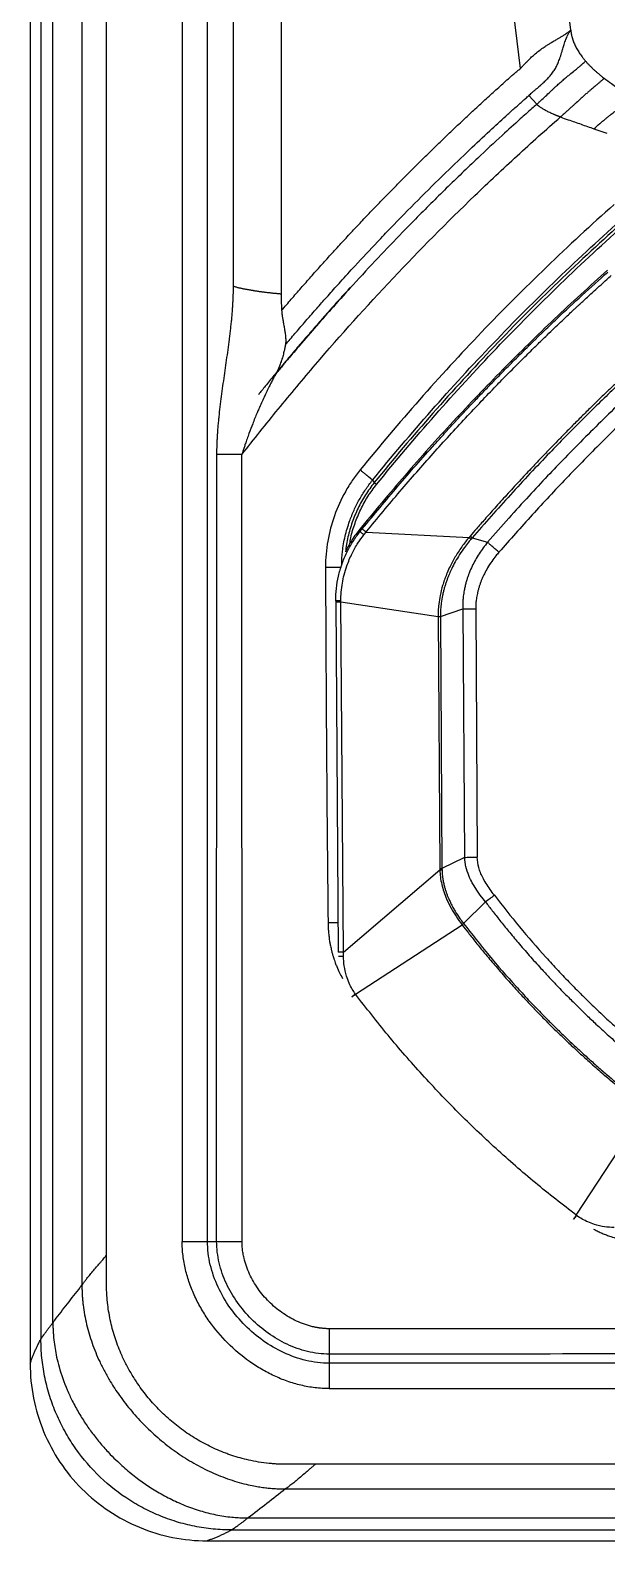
# Model space of a CAD drawing. Extents: x 525 to 613, y 487 to 635.
# Drawn here: x 525.39 to 535.16, y 505.55 to 531.13 of the extents above; entities that cross this region are included whole.
import ezdxf

# ---------------------------------------------------------------- set-up
doc = ezdxf.new("R2010")
doc.units = 0
doc.header["$MEASUREMENT"] = 0
doc.layers.add('1', color=4, linetype='Continuous')
doc.layers.add('STD TEST', color=3, linetype='Continuous')

# ---------------------------------------------------------------- blocks, each defined once
blk = doc.blocks.new('2023 VANGUARD')
at = {"layer": '1', "linetype": 'Continuous', "lineweight": 25}
for p, q in [((-43.571, -3), (-43.571, -84.142)), ((-40.571, -87.142), (40.571, -87.142))]:
    blk.add_line(p, q, dxfattribs=at)
at = {"layer": '1', "color": 3, "linetype": 'Continuous', "lineweight": 25}
for p, q in [((-43.387, -3.417), (-43.387, -83.725)), ((-43.184, -83.448), (-43.184, -3.694)), ((-42.693, -4.327), (-42.693, -82.815)), ((-42.275, -82.306), (-42.275, -4.836)), ((-40.994, -54.012), (-40.994, -82.071)), ((-40.564, -82.071), (-40.564, -54.032)), ((-40.124, -65.902), (-40.124, -54.052)), ((-39.317, -54.089), (-39.317, -66.031)), ((-35.259, -62.213), (-35.928, -56.679)), ((-35.116, -62.668), (-34.983, -62.818)), ((-34.014, -63.231), (-33.796, -63.307)), ((-40.409, -82.071), (-40.405, -68.748)), ((-39.979, -82.071), (-39.98, -68.748)), ((-37.767, -69.182), (-37.737, -69.224)), ((-38.001, -70.036), (-37.979, -70.054)), ((-37.979, -70.054), (-37.941, -70.008)), ((-37.912, -70.107), (-37.875, -70.061)), ((-37.875, -70.061), (-36.131, -70.152)), ((-36.112, -70.13), (-36.131, -70.152)), ((-36.078, -70.159), (-36.097, -70.181)), ((-36.078, -70.159), (-35.816, -70.234)), ((-38.391, -71.227), (-38.39, -71.227)), ((-38.39, -71.227), (-38.39, -71.24)), ((-38.39, -71.24), (-38.347, -77.174)), ((-38.304, -71.24), (-38.304, -71.226)), ((-38.304, -71.24), (-36.655, -71.492)), ((-38.261, -77.173), (-38.304, -71.24)), ((-36.617, -71.49), (-36.236, -71.362)), ((-36.236, -71.362), (-36.21, -75.569)), ((-36.018, -71.362), (-35.991, -75.567)), ((-36.655, -71.49), (-36.655, -71.492)), ((-36.655, -71.492), (-36.627, -75.757)), ((-36.617, -71.49), (-36.617, -71.492)), ((-36.617, -71.492), (-36.589, -75.756)), ((-36.21, -75.569), (-36.589, -75.756)), ((-38.261, -77.173), (-36.627, -75.783)), ((-36.627, -75.757), (-36.627, -75.783)), ((-36.589, -75.756), (-36.588, -75.782)), ((-36.223, -76.689), (-35.851, -76.325)), ((-38.053, -77.888), (-36.249, -76.71)), ((-38.259, -77.244), (-38.261, -77.173)), ((-38.053, -77.888), (-38.056, -77.883)), ((-34.312, -81.63), (-33.133, -79.826)), ((-34.307, -81.633), (-34.312, -81.63)), ((-40.564, -82.071), (-40.409, -82.071)), ((-42.275, -82.812), (-42.275, -82.306)), ((-38.5, -83.98), (-38.5, -84.135)), ((5.799, -84.135), (-38.5, -84.135)), ((-38.5, -84.565), (5.834, -84.565)), ((5.533, -85.846), (-38.735, -85.846)), ((-39.244, -86.264), (5.776, -86.264)), ((-40.154, -86.958), (5.506, -86.958)), ((-39.877, -86.755), (5.58, -86.755))]:
    blk.add_line(p, q, dxfattribs=at)
at = {"layer": '1', "color": 3, "linetype": 'Continuous', "lineweight": 25, "flags": 128}
blk.add_lwpolyline([(-35.851, -76.325), (-35.892, -76.272), (-35.94, -76.207), (-35.997, -76.127), (-36.044, -76.053), (-36.075, -75.999), (-36.09, -75.972), (-36.105, -75.942), (-36.12, -75.911), (-36.134, -75.877), (-36.148, -75.841), (-36.161, -75.803), (-36.184, -75.722), (-36.19, -75.7), (-36.191, -75.694), (-36.191, -75.692), (-36.191, -75.691), (-36.191, -75.691), (-36.191, -75.691), (-36.191, -75.691), (-36.191, -75.691), (-36.191, -75.691), (-36.191, -75.691), (-36.191, -75.691), (-36.191, -75.691), (-36.191, -75.691), (-36.21, -75.569)], dxfattribs=at)
at = {"layer": '1', "color": 3, "linetype": 'Continuous', "lineweight": 25}
for points in [[(-34.407, -61.564), (-34.707, -59.101), (-35.006, -56.638), (-35.305, -54.174)], [(-38.563, -70.655), (-38.557, -72.664), (-38.543, -74.672), (-38.521, -76.68)], [(-36.236, -71.362), (-36.203, -71.362), (-36.137, -71.362), (-36.058, -71.362), (-36.018, -71.362)], [(-36.21, -75.569), (-36.177, -75.569), (-36.11, -75.568), (-36.031, -75.568), (-35.991, -75.567)], [(-25.178, -83.551), (-29.618, -83.551), (-34.059, -83.55), (-38.5, -83.55)], [(-39.244, -86.264), (-39.455, -86.43), (-39.666, -86.594), (-39.877, -86.755)]]:
    blk.add_open_spline(points, degree=3, dxfattribs=at)
for points, knots in [([(-35.259, -62.213), (-35.254, -62.207), (-35.243, -62.195), (-35.227, -62.177), (-35.212, -62.161), (-35.192, -62.139), (-35.166, -62.113), (-35.124, -62.069), (-35.071, -62.018), (-35.004, -61.958), (-34.932, -61.901), (-34.863, -61.852), (-34.804, -61.814), (-34.751, -61.782), (-34.698, -61.751), (-34.645, -61.72), (-34.596, -61.691), (-34.55, -61.664), (-34.509, -61.638), (-34.482, -61.62), (-34.464, -61.608), (-34.453, -61.6), (-34.442, -61.593), (-34.432, -61.585), (-34.425, -61.581), (-34.422, -61.578)], [0, 0, 0, 0, 0.0184, 0.035754, 0.052052, 0.067283, 0.101762, 0.133761, 0.202364, 0.26523, 0.339758, 0.414387, 0.470914, 0.515269, 0.57648, 0.639783, 0.695514, 0.758226, 0.822829, 0.879419, 0.901537, 0.924689, 0.948842, 0.97396, 1, 1, 1, 1]), ([(-34.986, -62.555), (-34.982, -62.551), (-34.973, -62.544), (-34.961, -62.533), (-34.95, -62.524), (-34.941, -62.515), (-34.932, -62.508), (-34.924, -62.501), (-34.918, -62.495), (-34.901, -62.48), (-34.876, -62.458), (-34.843, -62.426), (-34.812, -62.396), (-34.774, -62.355), (-34.73, -62.305), (-34.693, -62.254), (-34.667, -62.212), (-34.644, -62.169), (-34.618, -62.113), (-34.596, -62.051), (-34.577, -61.995), (-34.562, -61.946), (-34.545, -61.889), (-34.528, -61.833), (-34.512, -61.783), (-34.497, -61.742), (-34.483, -61.703), (-34.469, -61.67), (-34.458, -61.645), (-34.448, -61.626), (-34.438, -61.608), (-34.429, -61.594), (-34.422, -61.586), (-34.419, -61.581), (-34.416, -61.578), (-34.414, -61.574), (-34.411, -61.571), (-34.409, -61.567), (-34.408, -61.566), (-34.407, -61.565)], [0, 0, 0, 0, 0.0110483, 0.0211978, 0.0304548, 0.0388264, 0.0463192, 0.0529391, 0.0586911, 0.0635796, 0.0958077, 0.1249082, 0.1562007, 0.1852028, 0.2448513, 0.3056938, 0.3378853, 0.3692627, 0.4320019, 0.5019528, 0.5431493, 0.5845786, 0.6331056, 0.6950219, 0.7329056, 0.7683538, 0.8083746, 0.8450347, 0.871091, 0.8889437, 0.9154728, 0.9450141, 0.9553333, 0.9647741, 0.9726237, 0.9798828, 0.9863887, 0.9943023, 1, 1, 1, 1]), ([(-34.422, -61.578), (-34.421, -61.577), (-34.418, -61.574), (-34.414, -61.57), (-34.411, -61.567), (-34.409, -61.565), (-34.408, -61.564)], [0, 0, 0, 0, 0.2518694, 0.5024614, 0.7518223, 1, 1, 1, 1]), ([(-34.407, -61.564), (-34.407, -61.57), (-34.405, -61.582), (-34.402, -61.601), (-34.399, -61.619), (-34.395, -61.637), (-34.391, -61.655), (-34.387, -61.673), (-34.382, -61.691), (-34.375, -61.714), (-34.365, -61.743), (-34.352, -61.777), (-34.337, -61.81), (-34.321, -61.844), (-34.303, -61.878), (-34.283, -61.912), (-34.261, -61.947), (-34.238, -61.982), (-34.212, -62.017), (-34.184, -62.052), (-34.165, -62.075), (-34.155, -62.087)], [0, 0, 0, 0, 0.030989, 0.062019, 0.093099, 0.124236, 0.155438, 0.186709, 0.218057, 0.249487, 0.311163, 0.372569, 0.43297, 0.49595, 0.561589, 0.629254, 0.699007, 0.770906, 0.845008, 0.921361, 1, 1, 1, 1]), ([(-34.983, -62.818), (-34.982, -62.817), (-34.98, -62.815), (-34.977, -62.812), (-34.97, -62.806), (-34.957, -62.795), (-34.932, -62.772), (-34.882, -62.726), (-34.813, -62.661), (-34.748, -62.6), (-34.7, -62.554), (-34.655, -62.512), (-34.599, -62.461), (-34.538, -62.407), (-34.49, -62.366), (-34.454, -62.338), (-34.404, -62.298), (-34.356, -62.26), (-34.306, -62.218), (-34.269, -62.188), (-34.236, -62.159), (-34.206, -62.133), (-34.18, -62.11), (-34.163, -62.094), (-34.155, -62.087)], [0, 0, 0, 0, 0.001953, 0.003905, 0.007811, 0.015621, 0.031243, 0.062485, 0.124971, 0.187457, 0.218709, 0.249972, 0.308284, 0.375106, 0.437591, 0.468837, 0.500087, 0.62504, 0.675436, 0.750043, 0.822271, 0.875027, 0.940826, 1, 1, 1, 1]), ([(-34.155, -62.087), (-34.15, -62.093), (-34.139, -62.105), (-34.123, -62.123), (-34.106, -62.141), (-34.089, -62.158), (-34.072, -62.176), (-34.06, -62.188), (-34.054, -62.194)], [0, 0, 0, 0, 0.162272, 0.326315, 0.492122, 0.659684, 0.828983, 1, 1, 1, 1]), ([(-39.308, -66.309), (-39.28, -66.277), (-39.226, -66.213), (-39.143, -66.118), (-39.061, -66.023), (-38.978, -65.928), (-38.894, -65.833), (-38.811, -65.738), (-38.727, -65.644), (-38.642, -65.55), (-38.558, -65.456), (-38.473, -65.362), (-38.388, -65.269), (-38.302, -65.176), (-38.216, -65.083), (-38.13, -64.99), (-38.044, -64.898), (-37.957, -64.806), (-37.87, -64.714), (-37.782, -64.622), (-37.695, -64.531), (-37.607, -64.44), (-37.518, -64.349), (-37.4, -64.228), (-37.252, -64.078), (-37.073, -63.899), (-36.893, -63.721), (-36.712, -63.544), (-36.53, -63.369), (-36.347, -63.195), (-36.163, -63.022), (-35.978, -62.851), (-35.792, -62.68), (-35.605, -62.511), (-35.48, -62.399), (-35.417, -62.344)], [0, 0, 0, 0, 0.022683, 0.045369, 0.068059, 0.090754, 0.113453, 0.136157, 0.158866, 0.18158, 0.2043, 0.227025, 0.249756, 0.272494, 0.295237, 0.317987, 0.340744, 0.363508, 0.386279, 0.409058, 0.431844, 0.454638, 0.47744, 0.50025, 0.545794, 0.591309, 0.636799, 0.682264, 0.727707, 0.77313, 0.818534, 0.863921, 0.909293, 0.954652, 1, 1, 1, 1]), ([(-35.417, -62.344), (-35.408, -62.336), (-35.39, -62.32), (-35.363, -62.297), (-35.336, -62.274), (-35.31, -62.253), (-35.285, -62.233), (-35.268, -62.22), (-35.259, -62.213)], [0, 0, 0, 0, 0.1774104, 0.3504923, 0.5192676, 0.68376, 0.8439949, 1, 1, 1, 1]), ([(-33.84, -62.379), (-33.845, -62.383), (-33.854, -62.391), (-33.867, -62.403), (-33.881, -62.415), (-33.896, -62.428), (-33.92, -62.449), (-33.953, -62.477), (-33.999, -62.516), (-34.046, -62.556), (-34.093, -62.595), (-34.136, -62.633), (-34.185, -62.675), (-34.243, -62.727), (-34.299, -62.778), (-34.351, -62.826), (-34.394, -62.865), (-34.438, -62.905), (-34.477, -62.94), (-34.508, -62.968), (-34.53, -62.987), (-34.554, -63.009), (-34.571, -63.023), (-34.582, -63.033)], [0, 0, 0, 0, 0.032467, 0.067111, 0.10393, 0.142919, 0.184351, 0.285784, 0.393012, 0.500085, 0.566064, 0.625038, 0.690796, 0.750202, 0.812562, 0.843729, 0.874876, 0.907456, 0.937622, 0.952256, 0.968581, 0.978568, 1, 1, 1, 1]), ([(-34.054, -62.194), (-34.048, -62.2), (-34.036, -62.212), (-34.017, -62.229), (-33.998, -62.247), (-33.978, -62.264), (-33.959, -62.282), (-33.93, -62.306), (-33.891, -62.339), (-33.858, -62.366), (-33.84, -62.379)], [0, 0, 0, 0, 0.090121, 0.180972, 0.272538, 0.36481, 0.457801, 0.551524, 0.762098, 1, 1, 1, 1]), ([(-33.354, -62.72), (-33.354, -62.72), (-33.354, -62.72), (-33.354, -62.72), (-33.415, -62.68), (-33.537, -62.599), (-33.699, -62.487), (-33.8, -62.412), (-33.84, -62.379)], [0.3222047, 0.3222047, 0.3222047, 0.3222047, 0.322208, 0.322208, 0.322208, 0.572208, 0.822208, 1.0000033, 1.0000033, 1.0000033, 1.0000033]), ([(-34.986, -62.555), (-34.993, -62.56), (-35.006, -62.571), (-35.024, -62.587), (-35.042, -62.602), (-35.063, -62.621), (-35.087, -62.643), (-35.107, -62.66), (-35.116, -62.668)], [0, 0, 0, 0, 0.152603, 0.294878, 0.426661, 0.547807, 0.780573, 1, 1, 1, 1]), ([(-34.983, -62.818), (-35.011, -62.842), (-35.104, -62.924), (-35.3, -63.099), (-35.606, -63.377), (-36.026, -63.767), (-36.517, -64.239), (-36.94, -64.66), (-37.325, -65.053), (-37.679, -65.423), (-38.069, -65.843), (-38.417, -66.229), (-38.72, -66.571), (-38.935, -66.821), (-39.103, -67.019), (-39.215, -67.152), (-39.324, -67.281), (-39.383, -67.353), (-39.405, -67.38)], [0, 0, 0, 0, 0.0174473, 0.0587203, 0.1237518, 0.2125288, 0.3288488, 0.4451907, 0.4940123, 0.5884028, 0.6864848, 0.7647986, 0.8333882, 0.9019845, 0.9203504, 0.9558876, 0.9839262, 1, 1, 1, 1]), ([(-39.243, -66.89), (-39.216, -66.858), (-39.162, -66.794), (-39.081, -66.699), (-39, -66.605), (-38.918, -66.51), (-38.837, -66.416), (-38.754, -66.322), (-38.672, -66.228), (-38.587, -66.132), (-38.466, -65.997), (-38.292, -65.803), (-38.02, -65.507), (-37.738, -65.204), (-37.382, -64.832), (-36.998, -64.44), (-36.55, -63.997), (-36.143, -63.607), (-35.803, -63.289), (-35.552, -63.059), (-35.369, -62.893), (-35.258, -62.794), (-35.173, -62.719), (-35.135, -62.685), (-35.116, -62.668)], [0, 0, 0, 0, 0.021132, 0.042264, 0.063396, 0.084528, 0.105661, 0.126793, 0.147925, 0.169057, 0.192044, 0.239737, 0.301183, 0.396375, 0.449916, 0.562783, 0.674623, 0.769988, 0.848892, 0.911337, 0.942752, 0.974163, 0.987082, 1, 1, 1, 1]), ([(-34.582, -63.033), (-34.587, -63.032), (-34.596, -63.028), (-34.61, -63.023), (-34.623, -63.018), (-34.636, -63.013), (-34.649, -63.008), (-34.661, -63.003), (-34.674, -62.998), (-34.686, -62.993), (-34.716, -62.98), (-34.762, -62.959), (-34.822, -62.928), (-34.875, -62.899), (-34.913, -62.875), (-34.936, -62.859), (-34.948, -62.85), (-34.957, -62.842), (-34.965, -62.836), (-34.972, -62.829), (-34.978, -62.823), (-34.982, -62.819), (-34.983, -62.818)], [0, 0, 0, 0, 0.02719, 0.054026, 0.0805, 0.106603, 0.132327, 0.157667, 0.182613, 0.207161, 0.231302, 0.367246, 0.502069, 0.632642, 0.755878, 0.818656, 0.850443, 0.883911, 0.916995, 0.947326, 0.974969, 1, 1, 1, 1]), ([(-34.014, -63.231), (-33.981, -63.202), (-33.93, -63.159), (-33.865, -63.104), (-33.819, -63.066), (-33.776, -63.031), (-33.724, -62.989), (-33.669, -62.946), (-33.618, -62.908), (-33.577, -62.878), (-33.544, -62.854), (-33.506, -62.829), (-33.469, -62.804), (-33.431, -62.779), (-33.394, -62.753), (-33.368, -62.732), (-33.354, -62.72)], [0, 0, 0, 0, 0.0625, 0.09375, 0.125, 0.15625, 0.1875, 0.25, 0.3125, 0.375, 0.4375, 0.5, 0.625, 0.75, 0.875, 1, 1, 1, 1]), ([(-39.981, -68.748), (-39.777, -68.491), (-39.573, -68.234), (-39.158, -67.726), (-38.948, -67.474), (-38.308, -66.727), (-37.869, -66.239), (-36.968, -65.285), (-36.506, -64.819), (-35.797, -64.137), (-35.558, -63.912), (-35.195, -63.579), (-35.073, -63.469), (-34.829, -63.25), (-34.705, -63.142), (-34.582, -63.033)], [0, 0, 0, 0, 0.125, 0.125, 0.25, 0.25, 0.5, 0.5, 0.75, 0.75, 0.875, 0.875, 0.9375, 0.9375, 1, 1, 1, 1]), ([(-34.582, -63.033), (-34.538, -63.049), (-34.421, -63.089), (-34.232, -63.155), (-34.087, -63.206), (-34.014, -63.231)], [0.3479049, 0.3479049, 0.3479049, 0.3479049, 0.5, 0.75, 1, 1, 1, 1]), ([(-33.673, -64.517), (-34.45, -65.206), (-35.199, -65.926), (-36.635, -67.425), (-37.321, -68.202), (-37.977, -69.008)], [0, 0, 0, 0, 0.5, 0.5, 1, 1, 1, 1]), ([(-37.767, -69.182), (-37.116, -68.383), (-36.435, -67.611), (-35.01, -66.124), (-34.267, -65.409), (-33.497, -64.726)], [0, 0, 0, 0, 0.5, 0.5, 1, 1, 1, 1]), ([(-33.491, -64.783), (-34.257, -65.464), (-34.995, -66.176), (-36.412, -67.658), (-37.091, -68.428), (-37.737, -69.224)], [0, 0, 0, 0, 0.5, 0.5, 1, 1, 1, 1]), ([(-37.698, -69.255), (-37.053, -68.46), (-36.375, -67.692), (-34.959, -66.211), (-34.223, -65.501), (-33.458, -64.82)], [0, 0, 0, 0, 0.5, 0.5, 1, 1, 1, 1]), ([(-33.784, -65.627), (-34.085, -65.9), (-34.689, -66.447), (-35.56, -67.304), (-36.404, -68.187), (-37.221, -69.096), (-37.741, -69.723), (-38.001, -70.036)], [0, 0, 0, 0, 0.200001, 0.400001, 0.600001, 0.8, 1, 1, 1, 1]), ([(-37.941, -70.008), (-37.74, -69.765), (-37.339, -69.28), (-36.868, -68.745), (-36.545, -68.389), (-36.41, -68.242), (-36.301, -68.123), (-36.204, -68.02), (-36.078, -67.886), (-35.928, -67.728), (-35.756, -67.55), (-35.567, -67.356), (-35.351, -67.138), (-35.181, -66.969), (-35.068, -66.859), (-35.022, -66.814), (-34.979, -66.772), (-34.935, -66.729), (-34.891, -66.687), (-34.793, -66.592), (-34.427, -66.243), (-34.067, -65.919), (-33.779, -65.658)], [0, 0, 0, 0, 0.156753, 0.313564, 0.35464, 0.395718, 0.412895, 0.435189, 0.465802, 0.504737, 0.543871, 0.588877, 0.639752, 0.696496, 0.708098, 0.718219, 0.72834, 0.73846, 0.748581, 0.758701, 0.80641, 1, 1, 1, 1]), ([(-37.875, -70.061), (-37.779, -69.944), (-37.59, -69.713), (-37.304, -69.375), (-37.021, -69.048), (-36.742, -68.732), (-36.466, -68.427), (-36.193, -68.133), (-35.93, -67.854), (-35.723, -67.639), (-35.569, -67.481), (-35.459, -67.369), (-35.353, -67.262), (-35.252, -67.162), (-35.158, -67.068), (-35.067, -66.978), (-34.98, -66.893), (-34.896, -66.811), (-34.797, -66.715), (-34.69, -66.613), (-34.583, -66.51), (-34.491, -66.423), (-34.414, -66.351), (-34.353, -66.294), (-34.306, -66.25), (-34.258, -66.206), (-34.199, -66.151), (-34.113, -66.072), (-34.009, -65.977), (-33.9, -65.879), (-33.804, -65.793), (-33.746, -65.742), (-33.721, -65.719)], [0, 0, 0, 0, 0.075303, 0.148881, 0.220733, 0.290858, 0.359256, 0.425927, 0.49087, 0.550598, 0.574595, 0.601143, 0.628632, 0.649974, 0.672125, 0.695085, 0.713693, 0.732801, 0.753682, 0.781987, 0.806685, 0.827777, 0.845261, 0.859139, 0.869409, 0.877475, 0.891793, 0.909767, 0.935645, 0.961726, 0.983169, 1, 1, 1, 1]), ([(-40.405, -68.748), (-40.405, -68.738), (-40.405, -68.719), (-40.404, -68.691), (-40.404, -68.662), (-40.403, -68.633), (-40.402, -68.603), (-40.401, -68.573), (-40.4, -68.543), (-40.399, -68.512), (-40.397, -68.481), (-40.395, -68.449), (-40.393, -68.418), (-40.39, -68.367), (-40.385, -68.296), (-40.377, -68.207), (-40.368, -68.118), (-40.355, -67.999), (-40.338, -67.851), (-40.314, -67.675), (-40.29, -67.5), (-40.265, -67.325), (-40.24, -67.15), (-40.215, -66.975), (-40.196, -66.827), (-40.181, -66.709), (-40.171, -66.62), (-40.161, -66.532), (-40.152, -66.442), (-40.144, -66.353), (-40.138, -66.272), (-40.134, -66.201), (-40.13, -66.138), (-40.128, -66.077), (-40.126, -66.017), (-40.125, -65.959), (-40.124, -65.921), (-40.124, -65.902)], [0, 0, 0, 0, 0.009707, 0.019539, 0.029497, 0.039581, 0.049795, 0.060139, 0.070614, 0.081221, 0.091963, 0.102839, 0.113851, 0.125, 0.155633, 0.187494, 0.217953, 0.25, 0.3125, 0.375, 0.4375, 0.5, 0.562501, 0.625001, 0.687501, 0.719572, 0.750002, 0.782063, 0.812508, 0.844374, 0.875002, 0.897178, 0.918804, 0.939889, 0.960442, 0.980476, 1, 1, 1, 1]), ([(-39.317, -66.031), (-39.323, -66.031), (-39.336, -66.03), (-39.355, -66.028), (-39.374, -66.026), (-39.393, -66.024), (-39.412, -66.023), (-39.432, -66.021), (-39.451, -66.019), (-39.47, -66.017), (-39.49, -66.014), (-39.509, -66.012), (-39.529, -66.01), (-39.561, -66.006), (-39.607, -66), (-39.666, -65.993), (-39.725, -65.984), (-39.77, -65.977), (-39.801, -65.972), (-39.82, -65.969), (-39.839, -65.966), (-39.86, -65.962), (-39.88, -65.958), (-39.902, -65.954), (-39.924, -65.95), (-39.946, -65.946), (-39.969, -65.941), (-39.991, -65.936), (-40.014, -65.931), (-40.037, -65.926), (-40.06, -65.92), (-40.082, -65.914), (-40.104, -65.908), (-40.117, -65.904), (-40.124, -65.902)], [0, 0, 0, 0, 0.019162, 0.038453, 0.057875, 0.077428, 0.09711, 0.116924, 0.136868, 0.156943, 0.177149, 0.197485, 0.217953, 0.238552, 0.300962, 0.365338, 0.431681, 0.499993, 0.521487, 0.544281, 0.568377, 0.593773, 0.62047, 0.648468, 0.677766, 0.708366, 0.740267, 0.773469, 0.807971, 0.843775, 0.88088, 0.919285, 0.958992, 1, 1, 1, 1]), ([(-38.145, -65.921), (-38.188, -65.968), (-38.274, -66.062), (-38.402, -66.205), (-38.529, -66.348), (-38.655, -66.491), (-38.781, -66.635), (-38.916, -66.792), (-39.078, -66.981), (-39.256, -67.192), (-39.43, -67.401), (-39.575, -67.579), (-39.663, -67.687), (-39.702, -67.735)], [0, 0, 0, 0, 0.080023, 0.16004, 0.240052, 0.320057, 0.400055, 0.480048, 0.579817, 0.712051, 0.826155, 0.922136, 1, 1, 1, 1]), ([(-39.317, -66.031), (-39.317, -66.044), (-39.317, -66.067), (-39.316, -66.099), (-39.315, -66.133), (-39.314, -66.171), (-39.313, -66.209), (-39.311, -66.244), (-39.31, -66.275), (-39.308, -66.298), (-39.308, -66.309)], [0, 0, 0, 0, 0.138317, 0.250001, 0.344643, 0.499989, 0.666078, 0.749999, 0.881307, 1, 1, 1, 1]), ([(-39.308, -66.309), (-39.307, -66.316), (-39.306, -66.329), (-39.304, -66.349), (-39.302, -66.369), (-39.299, -66.389), (-39.294, -66.422), (-39.286, -66.474), (-39.273, -66.544), (-39.259, -66.618), (-39.248, -66.69), (-39.241, -66.748), (-39.239, -66.793), (-39.238, -66.819), (-39.238, -66.841), (-39.239, -66.857), (-39.241, -66.874), (-39.242, -66.885), (-39.243, -66.89)], [0, 0, 0, 0, 0.031245, 0.062493, 0.093743, 0.124998, 0.157658, 0.250017, 0.374987, 0.499962, 0.624937, 0.749938, 0.812467, 0.87501, 0.899614, 0.937518, 0.970756, 1, 1, 1, 1]), ([(-39.243, -66.89), (-39.243, -66.892), (-39.244, -66.897), (-39.246, -66.907), (-39.249, -66.924), (-39.254, -66.949), (-39.261, -66.979), (-39.269, -67.012), (-39.278, -67.049), (-39.289, -67.09), (-39.302, -67.133), (-39.32, -67.188), (-39.34, -67.241), (-39.36, -67.287), (-39.372, -67.315), (-39.384, -67.338), (-39.394, -67.359), (-39.401, -67.373), (-39.405, -67.38)], [0, 0, 0, 0, 0.013685, 0.031242, 0.062487, 0.125002, 0.187543, 0.25007, 0.333406, 0.416751, 0.500102, 0.599076, 0.750168, 0.818346, 0.875081, 0.916775, 0.958416, 1, 1, 1, 1]), ([(-33.006, -66.953), (-33.058, -67), (-33.153, -67.086), (-33.283, -67.206), (-33.4, -67.314), (-33.514, -67.421), (-33.636, -67.537), (-33.769, -67.663), (-33.905, -67.794), (-34.051, -67.937), (-34.202, -68.085), (-34.355, -68.238), (-34.497, -68.381), (-34.629, -68.516), (-34.765, -68.656), (-34.916, -68.813), (-35.091, -68.997), (-35.286, -69.207), (-35.49, -69.429), (-35.686, -69.645), (-35.855, -69.835), (-35.994, -69.993), (-36.076, -70.088), (-36.112, -70.13)], [0, 0, 0, 0, 0.046995, 0.086868, 0.119619, 0.153961, 0.192326, 0.233637, 0.277411, 0.320085, 0.371346, 0.419948, 0.465892, 0.507838, 0.547233, 0.597616, 0.654768, 0.718689, 0.790882, 0.858147, 0.915423, 0.962708, 1, 1, 1, 1]), ([(-32.976, -66.986), (-33.049, -67.053), (-33.201, -67.191), (-33.435, -67.408), (-33.683, -67.642), (-33.944, -67.895), (-34.219, -68.165), (-34.494, -68.441), (-34.902, -68.861), (-35.433, -69.425), (-35.863, -69.915), (-36.078, -70.159)], [0, 0, 0, 0, 0.066797, 0.138624, 0.215479, 0.297364, 0.384278, 0.476221, 0.559995, 0.779841, 1, 1, 1, 1]), ([(-39.405, -67.38), (-39.411, -67.39), (-39.421, -67.41), (-39.438, -67.441), (-39.455, -67.473), (-39.472, -67.507), (-39.497, -67.555), (-39.53, -67.621), (-39.569, -67.7), (-39.609, -67.785), (-39.65, -67.875), (-39.689, -67.964), (-39.74, -68.082), (-39.796, -68.219), (-39.852, -68.367), (-39.893, -68.481), (-39.921, -68.561), (-39.944, -68.63), (-39.963, -68.69), (-39.975, -68.729), (-39.98, -68.748)], [0, 0, 0, 0, 0.0235125, 0.0477686, 0.0727679, 0.0985099, 0.1249939, 0.1838967, 0.2499861, 0.3043297, 0.3749955, 0.4510897, 0.5000091, 0.6325597, 0.7500032, 0.8146374, 0.875008, 0.9184325, 0.9600949, 1, 1, 1, 1]), ([(-33.114, -67.446), (-33.23, -67.555), (-33.464, -67.773), (-33.812, -68.108), (-34.159, -68.452), (-34.488, -68.787), (-34.808, -69.12), (-35.126, -69.461), (-35.466, -69.834), (-35.697, -70.097), (-35.816, -70.234)], [0, 0, 0, 0, 0.122864, 0.247142, 0.372841, 0.499968, 0.609939, 0.729926, 0.859941, 1, 1, 1, 1]), ([(-32.941, -67.637), (-33.015, -67.706), (-33.171, -67.85), (-33.41, -68.078), (-33.665, -68.325), (-33.936, -68.593), (-34.21, -68.869), (-34.588, -69.261), (-35.062, -69.767), (-35.436, -70.191), (-35.624, -70.403)], [0, 0, 0, 0, 0.0792153, 0.1649108, 0.2570867, 0.3557437, 0.4608832, 0.5599988, 0.7797425, 1, 1, 1, 1]), ([(-39.98, -68.748), (-40.021, -68.748), (-40.063, -68.748), (-40.146, -68.748), (-40.187, -68.748), (-40.262, -68.748), (-40.297, -68.748), (-40.358, -68.748), (-40.384, -68.748), (-40.405, -68.748)], [0, 0, 0, 0, 0.25, 0.25, 0.5, 0.5, 0.75, 0.75, 1, 1, 1, 1]), ([(-37.977, -69.008), (-38, -69.037), (-38.023, -69.066), (-38.067, -69.126), (-38.089, -69.156), (-38.152, -69.249), (-38.191, -69.312), (-38.3, -69.508), (-38.361, -69.644), (-38.461, -69.925), (-38.499, -70.068), (-38.55, -70.359), (-38.564, -70.506), (-38.563, -70.655)], [0, 0, 0, 0, 0.0625, 0.0625, 0.125, 0.125, 0.25, 0.25, 0.5, 0.5, 0.75, 0.75, 1, 1, 1, 1]), ([(-37.767, -69.182), (-37.767, -69.182), (-37.767, -69.182), (-37.767, -69.181), (-37.768, -69.181), (-37.768, -69.18), (-37.769, -69.179), (-37.771, -69.178), (-37.773, -69.176), (-37.775, -69.174), (-37.777, -69.172), (-37.78, -69.169), (-37.784, -69.166), (-37.788, -69.163), (-37.793, -69.158), (-37.799, -69.154), (-37.806, -69.148), (-37.813, -69.142), (-37.821, -69.135), (-37.83, -69.128), (-37.84, -69.119), (-37.851, -69.111), (-37.862, -69.101), (-37.875, -69.091), (-37.888, -69.08), (-37.902, -69.069), (-37.916, -69.057), (-37.931, -69.045), (-37.946, -69.033), (-37.961, -69.02), (-37.972, -69.012), (-37.977, -69.008)], [0, 0, 0, 0, 0.016046, 0.033356, 0.051962, 0.071893, 0.09318, 0.115851, 0.139933, 0.165453, 0.192433, 0.220891, 0.250839, 0.282285, 0.315227, 0.349655, 0.38555, 0.422879, 0.461598, 0.50165, 0.542963, 0.585451, 0.629012, 0.673531, 0.71888, 0.764919, 0.811498, 0.858459, 0.905639, 0.952874, 1, 1, 1, 1]), ([(-38.289, -70.615), (-38.286, -70.541), (-38.281, -70.378), (-38.234, -70.131), (-38.166, -69.897), (-38.083, -69.69), (-37.992, -69.511), (-37.888, -69.34), (-37.807, -69.235), (-37.767, -69.182)], [0, 0, 0, 0, 0.144083, 0.313595, 0.484796, 0.613981, 0.742985, 0.871633, 1, 1, 1, 1]), ([(-37.737, -69.224), (-37.789, -69.292), (-37.893, -69.429), (-38.016, -69.656), (-38.115, -69.895), (-38.188, -70.141), (-38.214, -70.31), (-38.226, -70.394)], [0, 0, 0, 0, 0.201034, 0.400758, 0.601608, 0.803136, 1, 1, 1, 1]), ([(-38.152, -70.26), (-38.147, -70.225), (-38.128, -70.107), (-38.067, -69.912), (-37.971, -69.678), (-37.85, -69.456), (-37.749, -69.322), (-37.698, -69.255)], [0, 0, 0, 0, 0.094224, 0.322057, 0.548582, 0.77532, 1, 1, 1, 1]), ([(-37.698, -69.255), (-37.703, -69.251), (-37.708, -69.247), (-37.717, -69.24), (-37.722, -69.236), (-37.729, -69.23), (-37.732, -69.228), (-37.736, -69.224), (-37.737, -69.224), (-37.737, -69.224)], [0, 0, 0, 0, 0.25, 0.25, 0.5, 0.5, 0.75, 0.75, 1, 1, 1, 1]), ([(-38.39, -71.227), (-38.388, -71.156), (-38.384, -71.015), (-38.347, -70.806), (-38.288, -70.602), (-38.206, -70.407), (-38.105, -70.222), (-38.021, -70.11), (-37.979, -70.054)], [0, 0, 0, 0, 0.166991, 0.334162, 0.501326, 0.668195, 0.834482, 1, 1, 1, 1]), ([(-38.001, -70.036), (-38.044, -70.093), (-38.13, -70.206), (-38.194, -70.332), (-38.226, -70.394)], [0, 0, 0, 0, 0.506004, 1, 1, 1, 1]), ([(-37.979, -70.054), (-37.977, -70.055), (-37.975, -70.057), (-37.96, -70.069), (-37.939, -70.086), (-37.921, -70.1), (-37.912, -70.107)], [0, 0, 0, 0, 0.2421789, 0.5, 0.7578211, 1, 1, 1, 1]), ([(-37.941, -70.008), (-37.94, -70.009), (-37.938, -70.01), (-37.923, -70.022), (-37.901, -70.039), (-37.883, -70.054), (-37.875, -70.061)], [0, 0, 0, 0, 0.24222, 0.5, 0.75778, 1, 1, 1, 1]), ([(-38.304, -71.226), (-38.302, -71.177), (-38.3, -71.076), (-38.28, -70.928), (-38.248, -70.78), (-38.197, -70.61), (-38.12, -70.429), (-38.022, -70.253), (-37.947, -70.153), (-37.912, -70.107)], [0, 0, 0, 0, 0.122565, 0.250464, 0.369078, 0.501101, 0.690641, 0.856882, 1, 1, 1, 1]), ([(-36.131, -70.152), (-36.152, -70.177), (-36.194, -70.229), (-36.256, -70.312), (-36.315, -70.399), (-36.369, -70.487), (-36.419, -70.576), (-36.467, -70.672), (-36.524, -70.802), (-36.579, -70.957), (-36.621, -71.125), (-36.643, -71.27), (-36.654, -71.389), (-36.655, -71.459), (-36.655, -71.49)], [0, 0, 0, 0, 0.066413, 0.136985, 0.211712, 0.281633, 0.348357, 0.421377, 0.500701, 0.637759, 0.756251, 0.856165, 0.937422, 1, 1, 1, 1]), ([(-36.097, -70.181), (-36.116, -70.205), (-36.162, -70.259), (-36.234, -70.355), (-36.31, -70.47), (-36.378, -70.589), (-36.432, -70.696), (-36.469, -70.779), (-36.494, -70.844), (-36.514, -70.898), (-36.532, -70.953), (-36.55, -71.011), (-36.566, -71.072), (-36.585, -71.156), (-36.602, -71.255), (-36.612, -71.358), (-36.616, -71.434), (-36.617, -71.474), (-36.617, -71.49)], [0, 0, 0, 0, 0.063749, 0.147431, 0.251032, 0.350287, 0.433702, 0.501296, 0.53979, 0.579487, 0.620385, 0.662485, 0.705791, 0.75031, 0.842657, 0.91507, 0.967549, 1, 1, 1, 1]), ([(-35.816, -70.234), (-35.842, -70.265), (-35.892, -70.329), (-35.961, -70.428), (-36.023, -70.532), (-36.08, -70.64), (-36.12, -70.732), (-36.147, -70.805), (-36.166, -70.859), (-36.183, -70.918), (-36.199, -70.982), (-36.215, -71.058), (-36.225, -71.121), (-36.23, -71.168), (-36.232, -71.187), (-36.235, -71.228), (-36.238, -71.285), (-36.237, -71.338), (-36.236, -71.362)], [0, 0, 0, 0, 0.098798, 0.197367, 0.2948, 0.393312, 0.494546, 0.537417, 0.583843, 0.633808, 0.687302, 0.74432, 0.823905, 0.84321, 0.858907, 0.870998, 0.94133, 1, 1, 1, 1]), ([(-36.131, -70.152), (-36.128, -70.155), (-36.122, -70.16), (-36.112, -70.168), (-36.104, -70.175), (-36.099, -70.179), (-36.097, -70.181)], [0, 0, 0, 0, 0.246148, 0.5, 0.753852, 1, 1, 1, 1]), ([(-36.112, -70.13), (-36.109, -70.133), (-36.103, -70.138), (-36.093, -70.146), (-36.085, -70.153), (-36.08, -70.157), (-36.078, -70.159)], [0, 0, 0, 0, 0.2461277, 0.5, 0.7538723, 1, 1, 1, 1]), ([(-35.624, -70.403), (-35.642, -70.387), (-35.678, -70.356), (-35.73, -70.31), (-35.778, -70.268), (-35.803, -70.245), (-35.816, -70.234)], [0, 0, 0, 0, 0.247324, 0.5, 0.752676, 1, 1, 1, 1]), ([(-35.624, -70.403), (-35.641, -70.424), (-35.683, -70.473), (-35.749, -70.562), (-35.814, -70.662), (-35.868, -70.761), (-35.904, -70.836), (-35.928, -70.895), (-35.945, -70.942), (-35.962, -70.992), (-35.977, -71.045), (-35.993, -71.112), (-36.007, -71.188), (-36.015, -71.263), (-36.018, -71.319), (-36.018, -71.35), (-36.018, -71.362)], [0, 0, 0, 0, 0.076163, 0.184898, 0.311281, 0.416245, 0.50169, 0.547466, 0.595201, 0.644895, 0.696555, 0.7502, 0.841282, 0.913325, 0.966283, 1, 1, 1, 1]), ([(-38.563, -70.655), (-38.53, -70.655), (-38.459, -70.655), (-38.371, -70.655), (-38.317, -70.655), (-38.308, -70.655), (-38.307, -70.655)], [0, 0, 0, 0, 0.2908454, 0.6042343, 0.9176233, 1, 1, 1, 1]), ([(-38.304, -71.226), (-38.315, -71.226), (-38.338, -71.226), (-38.367, -71.226), (-38.386, -71.227), (-38.389, -71.227), (-38.39, -71.227)], [0, 0, 0, 0, 0.2419366, 0.5, 0.7580634, 1, 1, 1, 1]), ([(-38.39, -71.24), (-38.389, -71.24), (-38.386, -71.24), (-38.367, -71.24), (-38.338, -71.24), (-38.315, -71.24), (-38.304, -71.24)], [0, 0, 0, 0, 0.241939, 0.5, 0.758061, 1, 1, 1, 1]), ([(-36.655, -71.49), (-36.652, -71.49), (-36.645, -71.49), (-36.635, -71.49), (-36.625, -71.49), (-36.619, -71.49), (-36.617, -71.49)], [0, 0, 0, 0, 0.247358, 0.5, 0.752642, 1, 1, 1, 1]), ([(-36.655, -71.492), (-36.652, -71.492), (-36.645, -71.492), (-36.635, -71.492), (-36.625, -71.492), (-36.619, -71.492), (-36.617, -71.492)], [0, 0, 0, 0, 0.247358, 0.5, 0.752642, 1, 1, 1, 1]), ([(-35.701, -76.211), (-35.725, -76.178), (-35.774, -76.113), (-35.842, -76.013), (-35.897, -75.916), (-35.938, -75.827), (-35.977, -75.715), (-35.985, -75.627), (-35.991, -75.567)], [0, 0, 0, 0, 0.170044, 0.341885, 0.504557, 0.63262, 0.752353, 1, 1, 1, 1]), ([(-36.627, -75.757), (-36.624, -75.757), (-36.617, -75.757), (-36.607, -75.757), (-36.597, -75.757), (-36.591, -75.757), (-36.589, -75.756)], [0, 0, 0, 0, 0.24734, 0.5, 0.75266, 1, 1, 1, 1]), ([(-36.627, -75.783), (-36.623, -75.783), (-36.617, -75.783), (-36.606, -75.782), (-36.597, -75.782), (-36.591, -75.782), (-36.588, -75.782)], [0, 0, 0, 0, 0.247375, 0.5, 0.752625, 1, 1, 1, 1]), ([(-36.627, -75.783), (-36.624, -75.822), (-36.619, -75.905), (-36.595, -76.027), (-36.56, -76.151), (-36.508, -76.286), (-36.438, -76.426), (-36.35, -76.572), (-36.284, -76.662), (-36.249, -76.71)], [0, 0, 0, 0, 0.116366, 0.24478, 0.365996, 0.497634, 0.670538, 0.826864, 1, 1, 1, 1]), ([(-36.588, -75.782), (-36.588, -75.792), (-36.587, -75.819), (-36.584, -75.867), (-36.576, -75.928), (-36.565, -75.994), (-36.549, -76.058), (-36.533, -76.114), (-36.517, -76.164), (-36.499, -76.213), (-36.483, -76.253), (-36.467, -76.288), (-36.451, -76.322), (-36.43, -76.366), (-36.401, -76.421), (-36.354, -76.502), (-36.295, -76.593), (-36.245, -76.661), (-36.223, -76.689)], [0, 0, 0, 0, 0.031026, 0.0824411, 0.1427352, 0.2180955, 0.2846535, 0.3401229, 0.3936547, 0.445238, 0.4948536, 0.5240107, 0.5606014, 0.6098711, 0.6718695, 0.7466104, 0.8909334, 1, 1, 1, 1]), ([(-35.701, -76.211), (-35.727, -76.231), (-35.781, -76.272), (-35.828, -76.307), (-35.851, -76.325)], [0, 0, 0, 0, 0.5, 1, 1, 1, 1]), ([(-35.701, -76.211), (-35.561, -76.39), (-35.281, -76.748), (-34.948, -77.13), (-34.726, -77.373), (-34.622, -77.485), (-34.517, -77.596), (-34.41, -77.706), (-34.317, -77.8), (-34.239, -77.879), (-34.169, -77.948), (-34.086, -78.029), (-33.983, -78.128), (-33.859, -78.246), (-33.712, -78.38), (-33.549, -78.527), (-33.382, -78.672), (-33.208, -78.82), (-33.038, -78.961), (-32.876, -79.09), (-32.745, -79.193), (-32.668, -79.252), (-32.634, -79.277)], [0, 0, 0, 0, 0.1568033, 0.3135945, 0.348794, 0.3839932, 0.4191922, 0.454391, 0.4895897, 0.5104488, 0.5307152, 0.5573421, 0.5903294, 0.6296772, 0.6753853, 0.7274541, 0.780849, 0.8282093, 0.8852282, 0.9328666, 0.971124, 1, 1, 1, 1]), ([(-35.851, -76.325), (-35.813, -76.374), (-35.733, -76.479), (-35.603, -76.643), (-35.457, -76.824), (-35.291, -77.022), (-35.108, -77.233), (-34.932, -77.429), (-34.777, -77.596), (-34.653, -77.727), (-34.545, -77.839), (-34.451, -77.934), (-34.364, -78.022), (-34.262, -78.122), (-34.133, -78.247), (-33.97, -78.4), (-33.781, -78.574), (-33.58, -78.751), (-33.365, -78.935), (-33.152, -79.112), (-32.943, -79.279), (-32.81, -79.381), (-32.749, -79.428)], [0, 0, 0, 0, 0.0422668, 0.0898309, 0.1426923, 0.200851, 0.2659596, 0.3335443, 0.3802275, 0.4212616, 0.4566466, 0.4863824, 0.5117369, 0.5411389, 0.5838073, 0.6345331, 0.6933164, 0.758823, 0.8171437, 0.8862898, 0.9472419, 1, 1, 1, 1]), ([(-38.355, -76.678), (-38.376, -76.679), (-38.425, -76.679), (-38.487, -76.68), (-38.521, -76.68)], [0, 0, 0, 0, 0.442398, 1, 1, 1, 1]), ([(-38.521, -76.68), (-38.521, -76.695), (-38.52, -76.723), (-38.518, -76.767), (-38.516, -76.81), (-38.512, -76.853), (-38.507, -76.896), (-38.502, -76.939), (-38.498, -76.968), (-38.495, -76.986), (-38.492, -77), (-38.488, -77.023), (-38.483, -77.054), (-38.475, -77.09), (-38.467, -77.124), (-38.46, -77.154), (-38.452, -77.187), (-38.442, -77.222), (-38.433, -77.252), (-38.429, -77.265), (-38.427, -77.271), (-38.426, -77.274), (-38.426, -77.275), (-38.426, -77.276), (-38.426, -77.276), (-38.426, -77.276), (-38.426, -77.276), (-38.426, -77.276), (-38.426, -77.276), (-38.426, -77.276), (-38.426, -77.276), (-38.425, -77.276), (-38.425, -77.277), (-38.424, -77.28), (-38.42, -77.292), (-38.412, -77.318), (-38.396, -77.363), (-38.368, -77.434), (-38.33, -77.523), (-38.294, -77.587), (-38.277, -77.618)], [0, 0, 0, 0, 0.044218, 0.088432, 0.132643, 0.176849, 0.221052, 0.265252, 0.309449, 0.310903, 0.321867, 0.351888, 0.381952, 0.419964, 0.465293, 0.489003, 0.513609, 0.570896, 0.597478, 0.60944, 0.614755, 0.617104, 0.618139, 0.618595, 0.618796, 0.618884, 0.618954, 0.618954, 0.618956, 0.618963, 0.618992, 0.619105, 0.619558, 0.621372, 0.628628, 0.657644, 0.705981, 0.773577, 0.893399, 1, 1, 1, 1]), ([(-36.249, -76.71), (-36.244, -76.706), (-36.235, -76.699), (-36.227, -76.693), (-36.223, -76.69)], [0, 0, 0, 0, 0.4999953, 1, 1, 1, 1]), ([(-36.249, -76.71), (-36.213, -76.756), (-36.136, -76.856), (-36.009, -77.016), (-35.861, -77.198), (-35.691, -77.4), (-35.506, -77.613), (-35.322, -77.817), (-35.154, -77.998), (-35.009, -78.15), (-34.884, -78.278), (-34.769, -78.394), (-34.649, -78.512), (-34.511, -78.646), (-34.349, -78.799), (-34.162, -78.97), (-33.961, -79.148), (-33.744, -79.335), (-33.527, -79.515), (-33.32, -79.681), (-33.192, -79.781), (-33.133, -79.826)], [0, 0, 0, 0, 0.039629, 0.085933, 0.138911, 0.198564, 0.265159, 0.330559, 0.385034, 0.432533, 0.473055, 0.506908, 0.543415, 0.586945, 0.637497, 0.695072, 0.759117, 0.819533, 0.889764, 0.94992, 1, 1, 1, 1]), ([(-36.223, -76.689), (-36.081, -76.871), (-35.796, -77.233), (-35.458, -77.619), (-35.232, -77.866), (-35.126, -77.979), (-35.02, -78.092), (-34.912, -78.203), (-34.817, -78.299), (-34.738, -78.378), (-34.667, -78.448), (-34.583, -78.531), (-34.478, -78.631), (-34.352, -78.751), (-34.204, -78.887), (-34.039, -79.036), (-33.87, -79.184), (-33.693, -79.335), (-33.521, -79.478), (-33.358, -79.609), (-33.225, -79.714), (-33.147, -79.774), (-33.113, -79.8)], [0, 0, 0, 0, 0.156788, 0.313568, 0.348765, 0.383962, 0.419159, 0.454356, 0.489553, 0.510412, 0.530679, 0.557308, 0.590298, 0.62965, 0.675363, 0.727437, 0.780841, 0.828209, 0.885235, 0.932876, 0.971131, 1, 1, 1, 1]), ([(-38.261, -77.173), (-38.272, -77.173), (-38.295, -77.173), (-38.323, -77.174), (-38.343, -77.174), (-38.346, -77.174), (-38.347, -77.174)], [0, 0, 0, 0, 0.2419837, 0.5000009, 0.7580175, 1, 1, 1, 1]), ([(-38.342, -77.245), (-38.341, -77.245), (-38.339, -77.245), (-38.322, -77.245), (-38.294, -77.245), (-38.271, -77.244), (-38.259, -77.244)], [0, 0, 0, 0, 0.0820802, 0.3945812, 0.7070822, 1, 1, 1, 1]), ([(-38.056, -77.883), (-38.075, -77.856), (-38.115, -77.798), (-38.166, -77.696), (-38.214, -77.564), (-38.25, -77.411), (-38.256, -77.298), (-38.259, -77.244)], [0, 0, 0, 0, 0.144838, 0.311142, 0.499796, 0.763023, 1, 1, 1, 1]), ([(-38.056, -77.883), (-38.065, -77.89), (-38.084, -77.904), (-38.107, -77.921), (-38.116, -77.928), (-38.119, -77.931)], [0, 0, 0, 0, 0.341778, 0.707253, 1, 1, 1, 1]), ([(-38.053, -77.888), (-38.062, -77.895), (-38.081, -77.909), (-38.104, -77.926), (-38.112, -77.932), (-38.116, -77.935)], [0, 0, 0, 0, 0.341773, 0.707242, 1, 1, 1, 1]), ([(-34.312, -81.63), (-34.545, -81.449), (-35.011, -81.087), (-35.677, -80.505), (-36.318, -79.894), (-36.928, -79.253), (-37.511, -78.587), (-37.872, -78.121), (-38.053, -77.888)], [0, 0, 0, 0, 0.166661, 0.333329, 0.5, 0.666671, 0.833339, 1, 1, 1, 1]), ([(-34.359, -81.693), (-34.356, -81.689), (-34.35, -81.68), (-34.333, -81.658), (-34.318, -81.639), (-34.312, -81.63)], [0, 0, 0, 0, 0.293424, 0.658547, 1, 1, 1, 1]), ([(-34.354, -81.696), (-34.352, -81.692), (-34.345, -81.684), (-34.328, -81.661), (-34.314, -81.642), (-34.307, -81.633)], [0, 0, 0, 0, 0.2934144, 0.6585431, 1, 1, 1, 1]), ([(-33.67, -81.838), (-33.725, -81.835), (-33.838, -81.829), (-33.987, -81.793), (-34.113, -81.746), (-34.215, -81.697), (-34.276, -81.655), (-34.307, -81.633)], [0, 0, 0, 0, 0.240754, 0.500501, 0.673105, 0.833751, 1, 1, 1, 1]), ([(-38.5, -84.565), (-38.581, -84.565), (-38.742, -84.555), (-38.98, -84.512), (-39.213, -84.443), (-39.437, -84.352), (-39.651, -84.239), (-39.922, -84.064), (-40.231, -83.802), (-40.492, -83.493), (-40.668, -83.222), (-40.78, -83.008), (-40.872, -82.783), (-40.941, -82.551), (-40.984, -82.313), (-40.994, -82.151), (-40.994, -82.071)], [0, 0, 0, 0, 0.0625, 0.125, 0.1875, 0.25, 0.3125, 0.375, 0.5, 0.625, 0.6875, 0.75, 0.8125, 0.875, 0.9375, 1, 1, 1, 1]), ([(-40.994, -82.071), (-40.951, -82.071), (-40.908, -82.071), (-40.824, -82.071), (-40.784, -82.071), (-40.709, -82.071), (-40.674, -82.071), (-40.613, -82.071), (-40.586, -82.071), (-40.564, -82.071)], [0, 0, 0, 0, 0.25, 0.25, 0.5, 0.5, 0.75, 0.75, 1, 1, 1, 1]), ([(-38.5, -84.135), (-38.567, -84.135), (-38.7, -84.126), (-38.963, -84.079), (-39.279, -83.966), (-39.626, -83.763), (-39.933, -83.503), (-40.193, -83.197), (-40.396, -82.85), (-40.508, -82.534), (-40.556, -82.271), (-40.564, -82.138), (-40.564, -82.071)], [0, 0, 0, 0, 0.0625, 0.125, 0.25, 0.375, 0.5, 0.625, 0.75, 0.875, 0.9375, 1, 1, 1, 1]), ([(-38.5, -83.98), (-38.562, -83.98), (-38.685, -83.972), (-38.929, -83.928), (-39.221, -83.824), (-39.541, -83.636), (-39.825, -83.396), (-40.065, -83.112), (-40.254, -82.792), (-40.357, -82.499), (-40.401, -82.256), (-40.409, -82.133), (-40.409, -82.071)], [0, 0, 0, 0, 0.0625, 0.125, 0.25, 0.375, 0.5, 0.625, 0.75, 0.875, 0.9375, 1, 1, 1, 1]), ([(-40.409, -82.071), (-40.388, -82.071), (-40.362, -82.071), (-40.3, -82.071), (-40.265, -82.071), (-40.188, -82.071), (-40.147, -82.071), (-40.063, -82.071), (-40.021, -82.071), (-39.979, -82.071)], [0, 0, 0, 0, 0.25, 0.25, 0.5, 0.5, 0.75, 0.75, 1, 1, 1, 1]), ([(-38.5, -83.55), (-38.507, -83.55), (-38.522, -83.55), (-38.543, -83.55), (-38.565, -83.549), (-38.587, -83.547), (-38.609, -83.545), (-38.63, -83.543), (-38.652, -83.54), (-38.674, -83.537), (-38.696, -83.534), (-38.718, -83.53), (-38.74, -83.526), (-38.762, -83.521), (-38.823, -83.507), (-38.922, -83.478), (-39.055, -83.424), (-39.183, -83.357), (-39.303, -83.279), (-39.417, -83.191), (-39.523, -83.094), (-39.621, -82.988), (-39.709, -82.874), (-39.787, -82.754), (-39.853, -82.626), (-39.907, -82.493), (-39.938, -82.388), (-39.955, -82.314), (-39.962, -82.273), (-39.969, -82.232), (-39.973, -82.192), (-39.977, -82.151), (-39.979, -82.111), (-39.979, -82.084), (-39.979, -82.071)], [0, 0, 0, 0, 0.009426, 0.018871, 0.028338, 0.03783, 0.047352, 0.056905, 0.066493, 0.076119, 0.085786, 0.095498, 0.105257, 0.115066, 0.124927, 0.18685, 0.250004, 0.312053, 0.374956, 0.437174, 0.500002, 0.562815, 0.625056, 0.687947, 0.749994, 0.813173, 0.875068, 0.893356, 0.911465, 0.929413, 0.947221, 0.964908, 0.982494, 1, 1, 1, 1]), ([(-34.019, -81.864), (-34.01, -81.869), (-33.98, -81.885), (-33.937, -81.906), (-33.891, -81.927), (-33.856, -81.942), (-33.82, -81.956), (-33.783, -81.97), (-33.747, -81.983), (-33.716, -81.993), (-33.683, -82.004), (-33.638, -82.017), (-33.58, -82.033), (-33.518, -82.047), (-33.465, -82.057), (-33.332, -82.081), (-33.216, -82.087), (-33.115, -82.092)], [0, 0, 0, 0, 0.032443, 0.110671, 0.1517, 0.192782, 0.233914, 0.275091, 0.316309, 0.357564, 0.377607, 0.428148, 0.5049, 0.571684, 0.628415, 0.678801, 1, 1, 1, 1]), ([(-42.693, -82.815), (-42.688, -82.808), (-42.679, -82.795), (-42.665, -82.774), (-42.649, -82.753), (-42.633, -82.732), (-42.616, -82.709), (-42.59, -82.676), (-42.55, -82.627), (-42.494, -82.56), (-42.436, -82.494), (-42.389, -82.44), (-42.355, -82.4), (-42.327, -82.368), (-42.3, -82.336), (-42.283, -82.316), (-42.275, -82.306)], [0, 0, 0, 0, 0.037533, 0.076719, 0.11756, 0.160057, 0.204212, 0.250025, 0.354101, 0.500005, 0.646264, 0.749985, 0.817569, 0.881763, 0.942572, 1, 1, 1, 1]), ([(-43.184, -83.448), (-43.174, -83.435), (-43.093, -83.328), (-42.939, -83.129), (-42.784, -82.931), (-42.702, -82.826), (-42.693, -82.815)], [0.2183419, 0.2183419, 0.2183419, 0.2183419, 0.2539265, 0.5039265, 0.7539265, 0.7855845, 0.7855845, 0.7855845, 0.7855845]), ([(-42.693, -82.815), (-42.693, -82.818), (-42.693, -82.825), (-42.693, -82.836), (-42.692, -82.847), (-42.692, -82.858), (-42.692, -82.868), (-42.692, -82.879), (-42.692, -82.889), (-42.691, -82.9), (-42.691, -82.91), (-42.691, -82.92), (-42.69, -82.931), (-42.69, -82.941), (-42.689, -82.951), (-42.689, -82.961), (-42.688, -82.972), (-42.686, -83.006), (-42.682, -83.065), (-42.67, -83.176), (-42.649, -83.314), (-42.615, -83.477), (-42.572, -83.639), (-42.521, -83.798), (-42.461, -83.954), (-42.39, -84.115), (-42.308, -84.278), (-42.221, -84.43), (-42.136, -84.565), (-42.019, -84.736), (-41.853, -84.95), (-41.626, -85.197), (-41.38, -85.424), (-41.115, -85.629), (-40.881, -85.781), (-40.686, -85.89), (-40.536, -85.964), (-40.384, -86.031), (-40.228, -86.091), (-40.068, -86.143), (-39.918, -86.183), (-39.787, -86.211), (-39.677, -86.23), (-39.583, -86.243), (-39.494, -86.253), (-39.425, -86.258), (-39.369, -86.261), (-39.328, -86.262), (-39.286, -86.263), (-39.258, -86.263), (-39.244, -86.263)], [0, 0, 0, 0, 0.002022, 0.004034, 0.006037, 0.00803, 0.010014, 0.011989, 0.013956, 0.015913, 0.017861, 0.0198, 0.021729, 0.023649, 0.025558, 0.027458, 0.029348, 0.031228, 0.046824, 0.062478, 0.093624, 0.125015, 0.156136, 0.187515, 0.218649, 0.250007, 0.285563, 0.32141, 0.348084, 0.37498, 0.437496, 0.500011, 0.562521, 0.625026, 0.687501, 0.719114, 0.749984, 0.781237, 0.812486, 0.843732, 0.874984, 0.899997, 0.918758, 0.937516, 0.953107, 0.968767, 0.976569, 0.984386, 0.991935, 1, 1, 1, 1]), ([(-39.241, -85.846), (-39.252, -85.846), (-39.275, -85.846), (-39.309, -85.845), (-39.342, -85.844), (-39.376, -85.843), (-39.41, -85.841), (-39.443, -85.838), (-39.525, -85.832), (-39.654, -85.817), (-39.82, -85.787), (-39.974, -85.75), (-40.093, -85.716), (-40.186, -85.685), (-40.279, -85.651), (-40.44, -85.586), (-40.662, -85.477), (-40.914, -85.321), (-41.151, -85.142), (-41.371, -84.942), (-41.571, -84.722), (-41.73, -84.511), (-41.854, -84.317), (-41.95, -84.144), (-42.049, -83.935), (-42.142, -83.689), (-42.205, -83.449), (-42.241, -83.254), (-42.257, -83.136), (-42.265, -83.048), (-42.27, -82.989), (-42.273, -82.93), (-42.275, -82.871), (-42.275, -82.832), (-42.275, -82.812)], [0, 0, 0, 0, 0.007093, 0.014189, 0.021289, 0.028393, 0.035503, 0.042621, 0.049746, 0.087225, 0.125013, 0.156282, 0.187345, 0.203115, 0.218609, 0.250039, 0.312304, 0.375021, 0.437385, 0.500004, 0.562595, 0.62499, 0.666917, 0.708521, 0.749999, 0.812703, 0.874975, 0.906656, 0.937657, 0.950124, 0.962587, 0.97505, 0.987519, 1, 1, 1, 1]), ([(-43.387, -83.725), (-43.387, -83.724), (-43.386, -83.723), (-43.385, -83.72), (-43.383, -83.718), (-43.381, -83.715), (-43.379, -83.712), (-43.377, -83.708), (-43.374, -83.704), (-43.371, -83.7), (-43.368, -83.695), (-43.365, -83.69), (-43.357, -83.678), (-43.341, -83.656), (-43.315, -83.621), (-43.285, -83.581), (-43.26, -83.547), (-43.238, -83.518), (-43.221, -83.496), (-43.203, -83.473), (-43.191, -83.456), (-43.184, -83.448)], [0, 0, 0, 0, 0.021413, 0.043058, 0.064947, 0.087091, 0.1095, 0.132185, 0.155155, 0.17842, 0.201988, 0.225867, 0.250064, 0.369807, 0.499962, 0.619401, 0.749934, 0.80683, 0.867502, 0.931908, 1, 1, 1, 1]), ([(-43.184, -83.448), (-43.184, -83.459), (-43.184, -83.48), (-43.184, -83.513), (-43.183, -83.546), (-43.181, -83.578), (-43.179, -83.611), (-43.177, -83.643), (-43.175, -83.676), (-43.172, -83.708), (-43.164, -83.778), (-43.15, -83.886), (-43.121, -84.038), (-43.062, -84.276), (-42.974, -84.524), (-42.853, -84.783), (-42.747, -84.979), (-42.626, -85.169), (-42.498, -85.348), (-42.361, -85.517), (-42.223, -85.668), (-42.066, -85.823), (-41.819, -86.042), (-41.522, -86.254), (-41.201, -86.431), (-40.951, -86.545), (-40.691, -86.636), (-40.469, -86.692), (-40.288, -86.725), (-40.179, -86.739), (-40.097, -86.746), (-40.042, -86.75), (-39.987, -86.753), (-39.932, -86.755), (-39.895, -86.755), (-39.877, -86.755)], [0, 0, 0, 0, 0.006349, 0.012698, 0.019047, 0.025395, 0.031743, 0.038092, 0.04444, 0.050788, 0.057135, 0.08572, 0.114314, 0.147675, 0.228568, 0.268227, 0.314269, 0.358789, 0.399983, 0.442859, 0.48574, 0.51983, 0.571498, 0.678585, 0.732133, 0.785692, 0.839267, 0.892835, 0.919639, 0.946447, 0.95716, 0.967872, 0.978582, 0.989292, 1, 1, 1, 1]), ([(-38.5, -83.55), (-38.5, -83.591), (-38.5, -83.634), (-38.5, -83.718), (-38.5, -83.759), (-38.5, -83.836), (-38.5, -83.871), (-38.5, -83.932), (-38.5, -83.959), (-38.5, -83.98)], [0, 0, 0, 0, 0.25, 0.25, 0.5, 0.5, 0.75, 0.75, 1, 1, 1, 1]), ([(-43.571, -84.142), (-43.568, -84.132), (-43.561, -84.114), (-43.551, -84.085), (-43.541, -84.057), (-43.53, -84.029), (-43.519, -84.002), (-43.508, -83.974), (-43.496, -83.946), (-43.484, -83.918), (-43.471, -83.89), (-43.458, -83.863), (-43.445, -83.835), (-43.431, -83.807), (-43.417, -83.78), (-43.402, -83.752), (-43.392, -83.734), (-43.387, -83.725)], [0, 0, 0, 0, 0.067341, 0.134585, 0.201734, 0.268786, 0.335742, 0.402602, 0.469365, 0.536032, 0.602602, 0.669077, 0.735454, 0.801735, 0.86792, 0.934008, 1, 1, 1, 1]), ([(-40.154, -86.958), (-40.259, -86.958), (-40.471, -86.948), (-40.785, -86.901), (-41.093, -86.823), (-41.392, -86.715), (-41.679, -86.579), (-42.042, -86.361), (-42.453, -86.024), (-42.79, -85.613), (-43.008, -85.25), (-43.145, -84.963), (-43.252, -84.664), (-43.33, -84.356), (-43.377, -84.042), (-43.387, -83.83), (-43.387, -83.725)], [0, 0, 0, 0, 0.0625, 0.125, 0.1875, 0.25, 0.3125, 0.375, 0.5, 0.625, 0.6875, 0.75, 0.8125, 0.875, 0.9375, 1, 1, 1, 1]), ([(-25.177, -83.976), (-25.626, -83.976), (-26.594, -83.976), (-28.152, -83.977), (-29.924, -83.978), (-32.287, -83.978), (-35.169, -83.979), (-37.39, -83.979), (-38.5, -83.98)], [0, 0, 0, 0, 0.100984, 0.217979, 0.350984, 0.5, 0.75, 1, 1, 1, 1]), ([(-38.5, -84.135), (-38.5, -84.157), (-38.5, -84.184), (-38.5, -84.245), (-38.5, -84.28), (-38.5, -84.355), (-38.5, -84.395), (-38.5, -84.478), (-38.5, -84.522), (-38.5, -84.565)], [0, 0, 0, 0, 0.25, 0.25, 0.5, 0.5, 0.75, 0.75, 1, 1, 1, 1]), ([(-38.735, -85.846), (-38.742, -85.851), (-38.755, -85.862), (-38.775, -85.879), (-38.796, -85.897), (-38.818, -85.916), (-38.84, -85.935), (-38.873, -85.963), (-38.923, -86.007), (-38.989, -86.064), (-39.056, -86.12), (-39.109, -86.164), (-39.149, -86.195), (-39.182, -86.22), (-39.213, -86.243), (-39.234, -86.257), (-39.244, -86.264)], [0, 0, 0, 0, 0.037675, 0.076944, 0.117808, 0.16027, 0.204329, 0.249988, 0.354876, 0.50007, 0.644832, 0.750117, 0.817949, 0.882205, 0.942887, 1, 1, 1, 1]), ([(-38.735, -85.846), (-38.756, -85.846), (-38.841, -85.846), (-39.01, -85.846), (-39.157, -85.846), (-39.241, -85.846)], [0, 0, 0, 0, 0.1271393, 0.4999999, 1, 1, 1, 1]), ([(-40.154, -86.958), (-40.163, -86.963), (-40.181, -86.973), (-40.209, -86.988), (-40.236, -87.002), (-40.264, -87.015), (-40.292, -87.029), (-40.319, -87.042), (-40.347, -87.054), (-40.375, -87.067), (-40.403, -87.079), (-40.431, -87.09), (-40.459, -87.101), (-40.487, -87.112), (-40.515, -87.122), (-40.543, -87.132), (-40.561, -87.138), (-40.571, -87.142)], [0, 0, 0, 0, 0.06599, 0.132076, 0.19826, 0.26454, 0.330917, 0.39739, 0.463961, 0.530628, 0.597391, 0.664251, 0.731208, 0.798261, 0.865411, 0.932657, 1, 1, 1, 1]), ([(-39.877, -86.755), (-39.882, -86.759), (-39.892, -86.766), (-39.906, -86.777), (-39.919, -86.787), (-39.932, -86.797), (-39.944, -86.806), (-39.956, -86.815), (-39.979, -86.832), (-40.011, -86.856), (-40.05, -86.886), (-40.085, -86.912), (-40.109, -86.929), (-40.124, -86.939), (-40.132, -86.944), (-40.139, -86.949), (-40.145, -86.953), (-40.15, -86.956), (-40.153, -86.957), (-40.154, -86.958)], [0, 0, 0, 0, 0.039358, 0.077522, 0.114479, 0.150222, 0.184741, 0.218029, 0.250079, 0.38061, 0.500057, 0.630208, 0.749958, 0.794073, 0.837139, 0.879206, 0.920329, 0.960571, 1, 1, 1, 1])]:
    blk.add_open_spline(points, degree=3, knots=knots, dxfattribs=at)
at = {"layer": '1', "linetype": 'Continuous', "lineweight": 25}
blk.add_open_spline([(-43.571, -84.142), (-43.571, -84.338), (-43.532, -84.731), (-43.36, -85.297), (-43.081, -85.819), (-42.706, -86.277), (-42.248, -86.652), (-41.726, -86.931), (-41.16, -87.103), (-40.767, -87.142), (-40.571, -87.142)], degree=3, dxfattribs=at)
blk = doc.blocks.new('2026 Vanguard')
at = {"layer": 'STD TEST', "color": 1}
blk.add_blockref('2023 VANGUARD', (44.161, 88.209), dxfattribs=at)

msp = doc.modelspace()

# ---------------------------------------------------------------- block references
at = {"layer": '1'}
msp.add_blockref('2026 Vanguard', (524.798, 504.482), dxfattribs=at)

doc.saveas('drawing.dxf')
